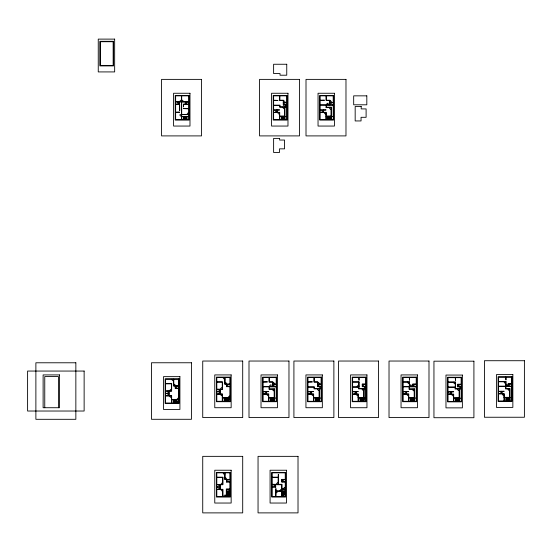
<?xml version="1.0" encoding="UTF-8"?>
<svg xmlns="http://www.w3.org/2000/svg" width="552" height="552" viewBox="0 0 552 552"><rect width="100%" height="100%" fill="white"/><g stroke="black" fill="none" stroke-linecap="round" stroke-linejoin="round"><path stroke-width="0.83" d="M229.259 492.763L229.128 493.302L228.997 492.763M284.577 492.763L284.446 493.302L284.315 492.763M175.267 402.084L174.729 402.222L175.267 402.353M226.527 400.359L225.989 400.497L226.527 400.628M273.619 100.222L278.022 100.43L273.619 100.43M320.084 100.222L324.479 100.222L320.084 100.43M175.633 101.727L181.484 101.727M181.691 101.727L188.763 101.727M175.633 101.934L181.484 101.934M181.691 101.934L188.763 101.934M286.75 102.41L283.473 102.41L283.473 100.222L279.836 100.222L279.836 95.848M333.215 102.41L329.937 102.41L329.937 100.222L326.301 100.222L326.301 95.848M283.266 102.617L286.75 102.617M329.73 102.617L333.215 102.617M175.633 104.121L178.91 104.121L178.91 101.934M179.117 104.121L179.697 104.121L179.697 110.566L179.49 104.321L175.633 104.321M185.279 104.121L183.485 104.121L183.485 106.984L183.692 104.321L188.763 104.321M188.763 104.121L185.486 104.121L185.486 101.934M283.473 104.804L286.75 104.804M320.084 104.804L333.215 104.804M286.75 105.004L283.266 105.004L283.266 100.43L279.636 100.43L279.636 95.848M273.619 105.156L280.036 105.156L280.036 106.798L286.75 106.798M320.084 105.204L333.215 105.204M273.619 105.556L279.636 105.556L279.636 107.205L286.75 107.205M326.094 107.205L331.421 107.205L331.421 119.639M331.021 107.605L326.094 107.605L326.094 105.204M188.763 108.599L183.485 108.599L188.763 108.806M273.619 109.931L279.636 109.931L277.104 110.138M320.084 109.931L326.094 109.931L323.569 110.138M273.619 110.138L276.897 110.138M320.084 110.138L323.362 110.138M175.633 112.18L179.697 112.18L175.633 112.387M273.619 112.325L279.705 112.325L279.705 119.639M320.084 112.325L326.163 112.325L326.163 119.639M273.619 112.532L279.498 112.532L279.498 119.639M320.084 112.532L325.963 112.532L325.963 119.639M181.691 114.409L188.763 114.409M181.691 114.616L188.763 114.616M181.484 114.706L179.876 114.706A1.615 1.615 0 0 0 181.484 116.32M279.705 116.01L284.556 116.01M326.163 116.01L331.021 116.01M181.691 116.41L188.763 116.41M279.705 116.41L286.75 116.41M326.163 116.41L333.215 116.41M183.305 118.025L186.969 118.025M281.299 118.025L284.956 118.025M327.757 118.025L331.421 118.025M498.504 381.563L505.963 381.563L505.963 386.145M498.504 381.77L505.963 381.77M216.805 381.88L222.477 381.88L222.477 389.408L216.805 389.408M263.069 381.88L267.472 381.88L263.069 382.087M307.981 381.88L312.384 381.88L307.981 382.087M352.611 381.88L359.028 381.88L359.028 388.463L365.741 388.463M403.091 381.88L409.508 381.88L409.508 386.462M448.017 382.025L455.476 382.025L455.476 388.608L461.148 388.608M216.805 382.087L222.27 382.087L222.27 389.201L216.805 389.201M352.611 382.087L359.028 382.087M403.091 382.087L409.508 382.087M448.017 382.232L455.476 382.232M165.552 383.606L171.637 383.606L171.637 391.126L165.552 391.126M511.635 383.75L508.15 383.75L508.15 386.145M165.552 383.812L171.637 383.812M508.15 383.957L511.635 383.957M229.936 384.068L225.016 384.068L225.016 377.513M276.207 384.068L272.923 384.068L272.923 381.88L269.293 381.88L269.293 377.513M321.112 384.068L317.835 384.068L317.835 381.88L314.198 381.88L314.198 377.513M365.741 384.068L362.257 384.068L362.257 386.669L365.741 386.669M416.229 384.068L412.737 384.068L412.737 386.462M461.148 384.213L457.663 384.213L457.663 386.814L461.148 386.814M229.936 384.275L224.809 384.275L224.809 377.513M272.716 384.275L276.207 384.275M317.628 384.275L321.112 384.275M362.257 384.275L365.741 384.275M412.737 384.275L416.229 384.275M457.663 384.42L461.148 384.42M178.682 385.793L173.763 385.793L173.763 379.231M178.682 386L173.563 386L173.563 379.231M498.504 386.145L511.635 386.145M226.658 386.462L229.936 386.462M263.069 386.462L276.207 386.462M317.835 386.462L321.112 386.462M362.464 386.462L365.741 386.462M403.091 386.462L416.229 386.462M498.504 386.552L511.635 386.552M229.936 386.669L226.451 386.669L226.451 384.275M321.112 386.669L317.628 386.669L317.628 382.087L313.998 382.087L313.998 377.513M457.87 386.607L461.148 386.607M263.069 386.862L276.207 386.862M307.981 386.814L314.398 386.814L314.398 388.463L321.112 388.463M352.611 386.814L359.028 386.814M403.091 386.862L416.229 386.862M448.017 386.959L455.476 386.959M307.981 387.221L313.998 387.221L313.998 388.863L321.112 388.863M352.611 387.221L358.621 387.221L358.621 388.863L365.741 388.863M448.017 387.366L455.076 387.366L455.076 389.008L461.148 389.008M175.405 388.187L178.682 388.187M178.682 388.394L175.198 388.394L175.198 386M505.556 388.546L510.02 388.546L510.02 400.987M269.086 388.863L274.592 388.863L274.592 401.304M409.108 388.863L414.614 388.863L414.614 401.304M509.62 388.953L505.556 388.953L505.556 386.552M274.185 389.27L269.086 389.27L269.086 386.862M414.207 389.27L409.108 389.27L409.108 386.862M165.552 390.926L171.43 390.926L171.43 383.812M498.504 391.278L504.176 391.278L501.989 391.478M498.504 391.478L501.782 391.478M216.805 391.589L220.082 391.589M263.069 391.589L268.741 391.589L266.561 391.796M307.981 391.589L313.653 391.589L311.466 391.796M352.611 391.589L358.282 391.589L356.095 391.796M403.091 391.589L408.763 391.589L406.582 391.796M216.805 391.796L220.082 391.796M263.069 391.796L266.354 391.796M307.981 391.796L311.259 391.796M352.611 391.796L355.888 391.796M403.091 391.796L406.375 391.796M448.017 391.741L453.689 391.741L451.501 391.941M448.017 391.941L451.301 391.941M165.552 393.314L168.836 393.314M165.552 393.521L168.836 393.521M498.504 393.666L504.176 393.666L504.176 397.35M498.504 393.873L503.969 393.873L503.969 400.987M216.805 393.983L222.477 393.983L222.477 397.668M263.069 393.983L268.741 393.983L268.741 397.668M307.981 393.983L313.653 393.983L313.653 397.668M352.611 393.983L358.282 393.983L358.282 397.668M403.091 393.983L408.763 393.983L408.763 397.668M448.017 394.128L453.689 394.128L453.689 397.813M216.805 394.19L222.27 394.19L222.27 401.304M263.069 394.19L268.534 394.19L268.534 401.304M307.981 394.19L313.446 394.19L313.446 401.304M352.611 394.19L358.075 394.19L358.075 401.304M403.091 394.19L408.563 394.19L408.563 401.304M448.017 394.335L453.482 394.335L453.482 401.449M165.552 395.708L171.637 395.708L171.637 403.022M165.552 395.915L171.43 395.915L171.43 403.022M503.969 397.35L510.02 397.35M222.27 397.668L229.936 397.668M268.534 397.668L274.592 397.668M313.446 397.668L319.498 397.668M358.075 397.668L364.127 397.668M408.563 397.668L414.614 397.668M453.482 397.813L459.533 397.813M511.635 397.757L504.369 397.757L504.369 400.987M229.936 398.075L222.67 398.075L222.67 401.304M276.207 398.075L268.941 398.075L268.941 401.304M321.112 398.075L313.853 398.075L313.853 401.304M365.741 398.075L358.483 398.075L358.483 401.304M416.229 398.075L408.963 398.075L408.963 401.304M461.148 398.22L453.889 398.22L453.889 401.449M505.984 399.372L510.02 399.372M171.637 399.593L178.682 399.593M224.284 399.689L228.321 399.689M270.556 399.689L274.592 399.689M315.468 399.689L319.498 399.689M360.09 399.689L364.127 399.689M410.578 399.689L414.614 399.689M171.637 399.8L178.682 399.8M455.503 399.834L459.533 399.834M226.527 400.497L228.321 400.497M173.231 401.414L176.895 401.414M175.267 402.215L176.895 402.215M216.805 477.197L222.884 477.197L222.884 484.725L216.805 484.725M272.122 477.197L278.339 477.197M216.805 477.404L222.884 477.404M272.122 477.404L278.132 477.404M229.936 479.384L225.016 479.384L225.016 472.829M285.253 479.384L281.768 479.384L281.768 481.986L285.253 481.986M229.936 479.591L224.809 479.591L224.809 472.829M281.768 479.591L285.253 479.591M226.658 481.779L229.936 481.779M281.975 481.779L285.253 481.779M229.936 481.986L226.451 481.986L226.451 479.591M272.122 484.318L282.024 484.318L282.024 488.955M216.805 484.518L222.677 484.518L222.677 477.404M272.122 484.725L281.623 484.725L281.623 496.621M216.805 486.912L220.082 486.912M272.122 486.912L275.91 486.912L272.122 487.112M216.805 487.112L220.082 487.112M229.936 488.955L226.306 488.955L226.306 496.621M281.623 488.955L285.253 488.955M216.805 489.3L222.884 489.3L222.884 496.621M229.936 489.355L226.706 489.355L226.706 496.621M285.253 489.355L282.024 489.355L282.024 496.621M216.805 489.507L222.677 489.507L222.677 496.621M226.706 490.969L229.936 490.969M275.91 490.969L281.623 490.969M282.024 490.969L285.253 490.969M275.91 491.176L281.623 491.176M226.706 491.418L229.936 491.418M282.024 491.418L285.253 491.418M226.706 491.866L229.936 491.866M282.024 491.866L285.253 491.866M226.706 492.315L229.936 492.315M282.024 492.315L285.253 492.315M226.706 492.763L229.936 492.763M282.024 492.763L285.253 492.763M226.706 493.212L229.936 493.212M282.024 493.212L285.253 493.212M226.706 493.661L229.936 493.661M282.024 493.661L285.253 493.661M226.706 494.109L229.936 494.109M282.024 494.109L285.253 494.109M226.706 494.557L229.936 494.557M282.024 494.557L285.253 494.557M229.936 495.006L226.706 495.006A1.615 1.615 0 0 1 228.321 496.621M285.253 495.006L282.024 495.006A1.615 1.615 0 0 1 283.638 496.621M509.62 388.546L509.62 397.35M509.572 397.757L509.572 400.987M509.123 397.757L509.123 400.987M508.675 397.757L508.675 400.987M508.357 383.957L508.357 386.145M508.226 397.757L508.226 400.987M507.778 397.757L507.778 400.987M507.329 397.757L507.329 400.987M506.881 397.757L506.881 400.987M506.432 397.757L506.432 400.987M506.246 386.145L506.246 384.53A1.615 1.615 0 0 1 507.861 386.145M505.963 377.195L505.963 379.955L505.756 377.195M505.963 386.552L505.963 388.546M505.984 397.757L505.984 400.987M505.756 381.77L505.756 386.145M501.989 391.278L501.989 393.666M501.782 391.278L501.782 393.666M459.533 389.008L459.533 401.449M459.133 389.008L459.133 397.813M459.091 398.22L459.091 401.449M458.643 398.22L458.643 401.449M458.194 398.22L458.194 401.449M457.87 384.42L457.87 386.814M457.746 398.22L457.746 401.449M457.297 398.22L457.297 401.449M456.849 398.22L456.849 401.449M456.401 398.22L456.401 401.449M455.952 398.22L455.952 401.449M455.476 377.658L455.476 380.411L455.269 377.658M455.503 398.22L455.503 401.449M455.269 382.232L455.269 386.959M451.501 391.741L451.501 394.128M451.301 391.741L451.301 394.128M414.207 388.863L414.207 397.668M414.166 398.075L414.166 401.304M413.717 398.075L413.717 401.304M413.269 398.075L413.269 401.304M412.944 384.275L412.944 386.462M412.82 398.075L412.82 401.304M412.372 398.075L412.372 401.304M411.923 398.075L411.923 401.304M411.475 398.075L411.475 401.304M411.026 398.075L411.026 401.304M410.578 398.075L410.578 401.304M410.315 386.462L410.315 384.847A1.615 1.615 0 0 1 411.93 386.462M409.508 377.513L409.508 380.266L409.308 377.513M409.508 386.862L409.508 388.863M409.308 382.087L409.308 386.462M406.582 391.589L406.582 393.983M406.375 391.589L406.375 393.983M364.127 388.863L364.127 401.304M363.727 388.863L363.727 397.668M363.678 398.075L363.678 401.304M363.23 398.075L363.23 401.304M362.781 398.075L362.781 401.304M362.464 384.275L362.464 386.669M362.333 398.075L362.333 401.304M361.884 398.075L361.884 401.304M361.436 398.075L361.436 401.304M360.987 398.075L360.987 401.304M360.539 398.075L360.539 401.304M360.09 398.075L360.09 401.304M359.028 377.513L359.028 380.266L358.821 377.513M358.821 382.087L358.821 386.814M356.095 391.589L356.095 393.983M355.888 391.589L355.888 393.983M331.021 107.205L331.014 119.639M330.607 116.41L330.607 119.639M330.2 116.41L330.2 119.639M329.937 102.617L329.937 104.804M329.792 116.41L329.792 119.639M329.73 104.804L329.73 100.43L326.094 100.43L326.094 95.848M329.385 116.41L329.385 119.639M328.978 116.41L328.978 119.639M328.571 116.41L328.571 119.639M328.116 104.804L328.116 103.189A1.615 1.615 0 0 0 326.501 104.804M328.164 116.41L328.164 119.639M327.757 116.41L327.757 119.639M326.501 105.204L326.501 107.205M323.569 109.931L323.569 112.325M323.362 109.931L323.362 112.325M319.498 388.863L319.498 401.304M319.097 388.863L319.097 397.668M319.049 398.075L319.049 401.304M318.601 398.075L318.601 401.304M318.152 398.075L318.152 401.304M317.835 384.275L317.835 386.669M317.704 398.075L317.704 401.304M317.255 398.075L317.255 401.304M316.807 398.075L316.807 401.304M316.365 398.075L316.365 401.304M315.916 398.075L315.916 401.304M315.468 398.075L315.468 401.304M311.466 391.589L311.466 393.983M311.259 391.589L311.259 393.983M284.956 107.205L284.956 119.639M284.556 107.205L284.549 119.639M284.446 490.969L284.446 492.763M284.142 116.41L284.142 119.639M283.735 116.41L283.735 119.639M283.638 490.969L283.638 495.006M283.473 102.617L283.473 105.004M283.328 116.41L283.328 119.639M282.921 116.41L282.921 119.639M282.514 116.41L282.514 119.639M282.113 116.41L282.113 119.639M281.975 479.591L281.975 481.986M281.706 116.41L281.706 119.639M281.299 116.41L281.299 119.639M278.339 484.318L278.339 474.265L278.132 484.318M277.104 109.931L277.104 112.325M276.897 109.931L276.897 112.325M275.91 496.621L275.91 488.548L275.703 496.621M275.607 484.725L275.607 486.912M275.4 484.725L275.4 486.912M274.185 388.863L274.185 397.668M274.144 398.075L274.144 401.304M273.695 398.075L273.695 401.304M273.247 398.075L273.247 401.304M272.923 384.275L272.923 386.462M272.798 398.075L272.798 401.304M272.716 386.462L272.716 382.087L269.086 382.087L269.086 377.513M272.35 398.075L272.35 401.304M271.901 398.075L271.901 401.304M271.453 398.075L271.453 401.304M271.101 386.462L271.101 384.847A1.615 1.615 0 0 0 269.486 386.462M271.004 398.075L271.004 401.304M270.556 398.075L270.556 401.304M269.486 386.862L269.486 388.863M266.561 391.589L266.561 393.983M266.354 391.589L266.354 393.983M229.128 490.969L229.128 492.763M228.321 398.075L228.321 401.304A1.615 1.615 0 0 1 229.936 399.689M228.321 490.969L228.321 495.006M227.872 398.075L227.872 401.304M227.424 398.075L227.424 401.304M226.975 398.075L226.975 401.304M226.658 384.275L226.658 386.669M226.658 479.591L226.658 481.986M226.527 398.075L226.527 401.304M226.078 398.075L226.078 401.304M225.63 398.075L225.63 401.304M225.402 496.621L225.402 495.006A1.615 1.615 0 0 0 223.788 496.621M225.181 398.075L225.181 401.304M224.733 398.075L224.733 401.304M224.284 398.075L224.284 401.304M220.289 389.408L220.289 393.983M220.289 484.725L220.289 489.3M220.082 389.408L220.082 393.983M220.082 484.725L220.082 489.3M186.969 116.41L186.969 119.639M186.562 116.41L186.562 119.639M186.155 116.41L186.155 119.639M185.748 116.41L185.748 119.639M185.341 116.41L185.341 119.639M185.279 101.934L185.279 104.321M184.934 116.41L184.934 119.639M184.527 116.41L184.527 119.639M184.12 116.41L184.12 119.639M183.712 116.41L183.712 119.639M183.305 116.41L183.305 119.639M181.691 95.848L181.691 119.639M181.484 95.848L181.484 119.639M179.117 101.934L179.117 104.321M176.895 399.8L176.895 403.022M176.488 399.8L176.488 403.022M176.081 399.8L176.081 403.022M175.674 399.8L175.674 403.022M175.405 386L175.405 388.394M175.267 399.8L175.267 403.022M174.86 399.8L174.86 403.022M174.453 399.8L174.453 403.022M174.046 399.8L174.046 403.022M173.638 399.8L173.638 403.022M173.231 399.8L173.231 403.022M169.036 391.126L169.036 395.708M168.836 391.126L168.836 395.708M58.429 407.721L58.429 376.561L44.76 376.561L44.76 407.721M276.517 484.318A1.615 1.615 0 0 1 278.132 482.703M277.525 491.176A1.615 1.615 0 0 1 275.91 492.791M280.009 490.969A1.615 1.615 0 0 1 281.623 489.355M283.638 488.955A1.615 1.615 0 0 1 285.253 487.34M275.4 486.16A1.435 1.435 0 0 1 273.964 484.725M283.583 479.591A1.615 1.615 0 0 1 281.975 481.206M222.677 491.121A1.615 1.615 0 0 1 221.069 489.507M221.069 484.518A1.615 1.615 0 0 1 222.677 482.903M225.016 477.77A1.615 1.615 0 0 1 226.63 479.384M228.273 479.591A1.615 1.615 0 0 1 226.658 481.206M220.082 486.16A1.435 1.435 0 0 1 218.647 484.725M218.647 489.3A1.435 1.435 0 0 1 220.082 487.864M224.809 474.444A1.615 1.615 0 0 1 223.194 472.829M500.347 393.666A1.435 1.435 0 0 1 501.782 392.231M509.972 383.957A1.615 1.615 0 0 1 508.357 385.572M509.62 390.568A1.615 1.615 0 0 1 508.006 388.953M503.969 395.487A1.615 1.615 0 0 1 502.354 393.873M505.756 383.385A1.615 1.615 0 0 1 504.142 381.77M455.269 383.847A1.615 1.615 0 0 1 453.654 382.232M459.533 388.608A1.615 1.615 0 0 1 461.148 386.993M459.485 384.42A1.615 1.615 0 0 1 457.87 386.034M449.866 394.128A1.435 1.435 0 0 1 451.301 392.693M453.482 395.95A1.615 1.615 0 0 1 451.867 394.335M459.133 390.623A1.615 1.615 0 0 1 457.518 389.008M409.308 383.702A1.615 1.615 0 0 1 407.693 382.087M404.94 393.983A1.435 1.435 0 0 1 406.375 392.548M414.559 384.275A1.615 1.615 0 0 1 412.944 385.889M414.207 390.885A1.615 1.615 0 0 1 412.592 389.27M408.563 395.805A1.615 1.615 0 0 1 406.948 394.19M357.206 386.814A1.615 1.615 0 0 1 358.821 385.199M363.727 390.478A1.615 1.615 0 0 1 362.112 388.863M358.075 395.805A1.615 1.615 0 0 1 356.461 394.19M354.453 393.983A1.435 1.435 0 0 1 355.888 392.548M364.078 384.275A1.615 1.615 0 0 1 362.464 385.889M364.127 388.463A1.615 1.615 0 0 1 365.741 386.848M167.401 395.708A1.435 1.435 0 0 1 168.836 394.273M177.075 403.022A1.615 1.615 0 0 1 178.682 401.414M177.019 386A1.615 1.615 0 0 1 175.405 387.614M173.763 384.178A1.615 1.615 0 0 1 175.377 385.793M168.836 392.562A1.435 1.435 0 0 1 167.401 391.126M173.563 380.846A1.615 1.615 0 0 1 171.948 379.231M171.43 397.53A1.615 1.615 0 0 1 169.816 395.915M169.816 390.926A1.615 1.615 0 0 1 171.43 389.312M177.075 399.593A1.615 1.615 0 0 1 178.682 397.978M319.498 388.463A1.615 1.615 0 0 1 321.112 386.848M319.449 384.275A1.615 1.615 0 0 1 317.835 385.889M317.835 382.453A1.615 1.615 0 0 1 319.449 384.068M309.824 393.983A1.435 1.435 0 0 1 311.259 392.548M313.446 395.805A1.615 1.615 0 0 1 311.832 394.19M319.097 390.478A1.615 1.615 0 0 1 317.483 388.863M220.082 390.844A1.435 1.435 0 0 1 218.647 389.408M218.647 393.983A1.435 1.435 0 0 1 220.082 392.548M224.809 379.12A1.615 1.615 0 0 1 223.194 377.513M225.016 382.453A1.615 1.615 0 0 1 226.63 384.068M228.273 384.275A1.615 1.615 0 0 1 226.658 385.889M228.321 397.668A1.615 1.615 0 0 1 229.936 396.053M222.27 395.805A1.615 1.615 0 0 1 220.655 394.19M220.655 389.201A1.615 1.615 0 0 1 222.27 387.587M268.534 395.805A1.615 1.615 0 0 1 266.926 394.19M274.185 390.885A1.615 1.615 0 0 1 272.571 389.27M274.537 384.275A1.615 1.615 0 0 1 272.923 385.889M272.923 382.453A1.615 1.615 0 0 1 274.537 384.068M264.919 393.983A1.435 1.435 0 0 1 266.354 392.548M187.149 114.409A1.615 1.615 0 0 1 188.763 112.801M179.876 101.727A1.615 1.615 0 0 1 181.484 100.112M178.91 103.548A1.615 1.615 0 0 1 177.295 101.934M187.1 101.934A1.615 1.615 0 0 1 185.486 103.548M181.691 100.112A1.615 1.615 0 0 1 183.305 101.727M275.469 112.325A1.435 1.435 0 0 1 276.897 110.89M279.498 114.147A1.615 1.615 0 0 1 277.884 112.532M283.473 100.795A1.615 1.615 0 0 1 285.087 102.41M285.087 102.617A1.615 1.615 0 0 1 283.473 104.231M285.136 106.798A1.615 1.615 0 0 1 286.75 105.184M284.556 108.82A1.615 1.615 0 0 1 282.941 107.205M325.963 114.147A1.615 1.615 0 0 1 324.348 112.532M331.552 102.617A1.615 1.615 0 0 1 329.937 104.231M329.937 100.795A1.615 1.615 0 0 1 331.552 102.41M321.926 112.325A1.435 1.435 0 0 1 323.362 110.89M331.021 109.22A1.615 1.615 0 0 1 329.406 107.605M114.657 39.116L98.256 39.116L98.256 71.919L114.657 71.919L114.657 39.116M113.56 41.303L99.898 41.303L99.898 65.902L113.56 65.902L113.56 41.303M113.153 41.717L100.312 41.717L100.312 65.488L113.153 65.488L113.153 41.717M286.75 64.253L273.619 64.253L273.619 73.561L280.036 73.561L280.036 75.21L286.75 75.21L286.75 64.253M201.528 79.378L161.557 79.378L161.557 135.902L201.528 135.902L201.528 79.378M299.515 79.378L259.55 79.378L259.55 135.902L299.515 135.902L299.515 79.378M345.98 79.378L306.008 79.378L306.008 135.902L345.98 135.902L345.98 79.378M189.985 93.26L173.59 93.26L173.59 126.056L189.985 126.056L189.985 93.26M287.978 93.26L271.577 93.26L271.577 126.056L287.978 126.056L287.978 93.26M334.436 93.26L318.042 93.26L318.042 126.056L334.436 126.056L334.436 93.26M189.17 95.448L175.225 95.448L175.225 120.046L189.17 120.046L189.17 95.448M287.157 95.448L273.219 95.448L273.219 120.046L287.157 120.046L287.157 95.448M333.622 95.448L319.677 95.448L319.677 120.046L333.622 120.046L333.622 95.448M188.763 95.848L175.633 95.848L175.633 119.639L188.763 119.639L188.763 95.848M286.75 95.848L273.619 95.848L273.619 119.639L286.75 119.639L286.75 95.848M333.215 95.848L320.084 95.848L320.084 119.639L333.215 119.639L333.215 95.848M366.818 95.848L353.68 95.848L353.68 104.804L366.818 104.804L366.818 95.848M361.187 106.508L355.171 106.508L355.171 120.943L361.049 120.943L361.049 117.307L366.107 117.307L366.107 108.91L361.187 108.91L361.187 106.508M279.636 138.393L273.619 138.393L273.619 152.476L279.498 152.476L279.498 148.847L284.556 148.847L284.556 140.042L279.636 140.042L279.636 138.393M524.4 360.718L484.428 360.718L484.428 417.25L524.4 417.25L524.4 360.718M242.701 361.036L202.729 361.036L202.729 417.567L242.701 417.567L242.701 361.036M288.972 361.036L249 361.036L249 417.567L288.972 417.567L288.972 361.036M333.877 361.036L293.912 361.036L293.912 417.567L333.877 417.567L333.877 361.036M378.506 361.036L338.542 361.036L338.542 417.567L378.506 417.567L378.506 361.036M428.994 361.036L389.022 361.036L389.022 417.567L428.994 417.567L428.994 361.036M473.913 361.18L433.948 361.18L433.948 417.712L473.913 417.712L473.913 361.18M75.852 362.781L35.88 362.781L35.88 419.306L75.852 419.306L75.852 362.781M191.454 362.761L151.483 362.761L151.483 419.292L191.454 419.292L191.454 362.761M84.132 371.061L27.6 371.054L27.6 411.026L84.132 411.026L84.132 371.054M512.856 374.601L496.462 374.601L496.462 407.404L512.856 407.404L512.856 374.601M59.519 374.918L43.118 374.918L43.118 407.721L59.519 407.721L59.519 374.918M231.157 374.918L214.762 374.918L214.762 407.721L231.157 407.721L231.157 374.918M277.428 374.918L261.027 374.918L261.027 407.721L277.428 407.721L277.428 374.918M322.34 374.918L305.939 374.918L305.939 407.721L322.34 407.721L322.34 374.918M366.963 374.918L350.568 374.918L350.568 407.721L366.963 407.721L366.963 374.918M417.45 374.918L401.049 374.918L401.049 407.721L417.45 407.721L417.45 374.918M462.376 375.063L445.975 375.063L445.975 407.866L462.376 407.866L462.376 375.063M179.911 376.643L163.509 376.643L163.509 409.439L179.911 409.439L179.911 376.643M512.035 376.788L498.097 376.788L498.097 401.387L512.035 401.387L512.035 376.788M230.336 377.106L216.398 377.106L216.398 401.704L230.336 401.704L230.336 377.106M276.607 377.106L262.669 377.106L262.669 401.704L276.607 401.704L276.607 377.106M321.519 377.106L307.581 377.106L307.581 401.704L321.519 401.704L321.519 377.106M366.148 377.106L352.204 377.106L352.204 401.704L366.148 401.704L366.148 377.106M416.629 377.106L402.691 377.106L402.691 401.704L416.629 401.704L416.629 377.106M511.635 377.195L498.504 377.195L498.504 400.987L511.635 400.987L511.635 377.195M461.555 377.251L447.617 377.251L447.617 401.849L461.555 401.849L461.555 377.251M229.936 377.513L216.805 377.513L216.805 401.304L229.936 401.304L229.936 377.513M276.207 377.513L263.069 377.513L263.069 401.304L276.207 401.304L276.207 377.513M321.112 377.513L307.981 377.513L307.981 401.304L321.112 401.304L321.112 377.513M365.741 377.513L352.611 377.513L352.611 401.304L365.741 401.304L365.741 377.513M416.229 377.513L403.091 377.513L403.091 401.304L416.229 401.304L416.229 377.513M461.148 377.658L448.017 377.658L448.017 401.449L461.148 401.449L461.148 377.658M179.089 378.831L165.151 378.831L165.151 403.429L179.089 403.429L179.089 378.831M178.682 379.231L165.552 379.231L165.552 403.022L178.682 403.022L178.682 379.231M242.701 456.352L202.729 456.352L202.729 512.884L242.701 512.884L242.701 456.352M298.018 456.352L258.046 456.352L258.046 512.884L298.018 512.884L298.018 456.352M231.157 470.235L214.762 470.235L214.762 503.038L231.157 503.038L231.157 470.235M286.474 470.235L270.08 470.235L270.08 503.038L286.474 503.038L286.474 470.235M230.336 472.422L216.398 472.422L216.398 497.021L230.336 497.021L230.336 472.422M285.653 472.422L271.715 472.422L271.715 497.021L285.653 497.021L285.653 472.422M229.936 472.829L216.805 472.829L216.805 496.621L229.936 496.621L229.936 472.829M285.253 472.829L272.122 472.829L272.122 496.621L285.253 496.621L285.253 472.829"/></g></svg>
